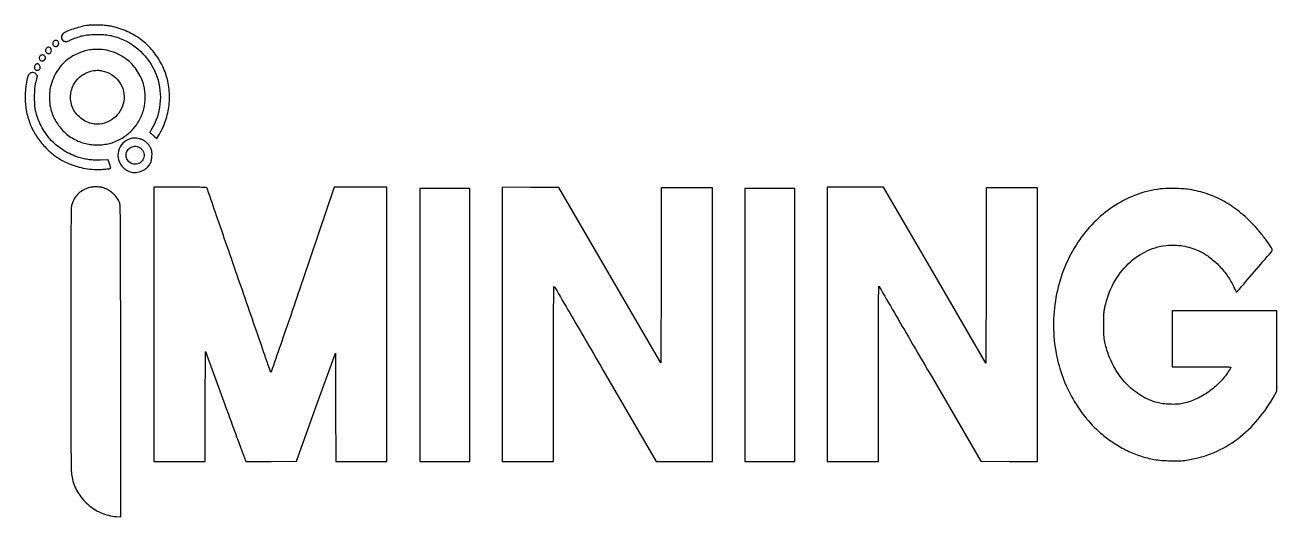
# Model space of a CAD drawing. Extents: x 168 to 2295, y 245 to 1081.
import ezdxf

# ---------------------------------------------------------------- set-up
doc = ezdxf.new("R2010")
doc.units = 0

msp = doc.modelspace()

# ---------------------------------------------------------------- linework, layer by layer
for points in [[(275.176274, 1079.995885, 0.025047), (264.596202, 1077.960783, 0.016667), (252.701911, 1074.624779, 0.016561), (241.7062, 1070.736487, 0.044372), (234.276837, 1067.039882, 0.117329), (231.146776, 1063.918719, 0.140109), (230.020026, 1059.922579, 0.14771), (231.192453, 1056.090124, 0.134718), (234.325753, 1053.381701, 0.056383), (236.552716, 1052.613126, 0.104087), (238.459516, 1052.589771, 0.047635), (241.071519, 1053.370301, 0.004549), (247.217874, 1055.930436, -0.016347), (257.736249, 1060.02322, -0.030302), (266.543898, 1062.534985, -0.030131), (275.623821, 1063.97214, -0.015963), (287, 1064.71045, -0.020177), (298.905532, 1064.621589, -0.027554), (309.57407, 1063.519828, -0.028856), (319.657783, 1061.310437, -0.025937), (329.794426, 1057.892045, -0.108328), (368.333701, 1031.923929, -0.108921), (392.382446, 992.261494, -0.109398), (397.464508, 946.309902, -0.110117), (382.642652, 902.629312, 0.00679), (380.84253, 899.577335, 0.083655), (380.377976, 898.314103, 0.226899), (380.598237, 897.488655, 0.088628), (381.534049, 896.721007, -0.035212), (382.513814, 896.078257, -0.007754), (384.095623, 894.834042, -0.00803), (385.882753, 893.334649, -0.007646), (387.650646, 891.754375), (391.913125, 887.825358), (395.624148, 893.62662, 0.016373), (397.322811, 896.484007, 0.007152), (399.395908, 900.377181, 0.007069), (401.481642, 904.577855, 0.009372), (403.252961, 908.460801, 0.053744), (411.37998, 934.561882, 0.055113), (413.663787, 961.571937, 0.055527), (409.99474, 988.244288, 0.056143), (400.550216, 1013.350204, 0.055615), (385.194607, 1036.630331, 0.057217), (365.21597, 1055.705817, 0.056951), (341.343686, 1069.827661, 0.054177), (314.5, 1078.490461, 0.029115), (306.059999, 1079.728945, 0.012306), (294.626946, 1080.448752, 0.012206), (283.269678, 1080.606094, 0.032359)], [(204.654988, 1041.171259, 0.085798), (203.488322, 1039.328415, 0.095846), (203.066823, 1037.271323, 0.099518), (203.446835, 1035.267185, 0.10024), (204.571429, 1033.571429, 0.140036), (207.229109, 1032.094807, 0.167809), (210.061528, 1032.389427, 0.159721), (212.206475, 1034.399421, 0.125935), (213, 1037.5, 0.123214), (212.20969, 1040.658367, 0.168045), (210.073717, 1042.638008, 0.177539), (207.266608, 1042.815192, 0.137571)], [(217.834423, 1053.611132, 0.128809), (216.143316, 1052.138322, 0.109077), (215.259939, 1049.931654, 0.109165), (215.388101, 1047.559663, 0.1292), (216.517138, 1045.62572, 0.171045), (219.680639, 1044.110869, 0.17318), (223.075991, 1044.924456, 0.17244), (225.197825, 1047.709042, 0.169838), (225.10329, 1051.228326, 0.10041), (223.945189, 1053.061359, 0.123219), (222.236639, 1054.137237, 0.115039), (220.127783, 1054.322659, 0.079903)], [(193.440125, 1027.548963, 0.091063), (192.47434, 1025.254528, 0.127462), (192.555738, 1023.041719, 0.13109), (193.693306, 1021.190528, 0.099265), (195.720548, 1019.916148, 0.16817), (199.254799, 1019.809738, 0.170881), (202.070853, 1021.913496, 0.174064), (202.917043, 1025.283451, 0.173391), (201.428571, 1028.428571, 0.109546), (199.487967, 1029.664724, 0.115161), (197.242929, 1029.934618, 0.114343), (195.098066, 1029.182255, 0.106828)], [(282.851352, 1038.885775, 0.037455), (272.579341, 1037.259896, 0.033079), (262.215387, 1034.076759, 0.032198), (252.082485, 1029.448003, 0.031062), (242.5, 1023.507115, 0.049768), (232.162574, 1014.503665, 0.043791), (223.306349, 1003.2625, 0.042348), (216.28235, 990.2544, 0.039989), (211.39141, 976, 0.044395), (210.046326, 967.762703, 0.021576), (209.726356, 957.095491, 0.021574), (210.334034, 946.31325, 0.03962), (211.895873, 937.663497, 0.068715), (220.617276, 916.74759, 0.069414), (234.657016, 899.058116, 0.069804), (252.923033, 885.964399, 0.070804), (274, 878.480672, 0.035965), (284.284242, 877.157993, 0.027319), (295.654827, 877.142225, 0.027645), (306.751067, 878.351056, 0.041542), (316.187856, 880.728768, 0.060548), (335.487717, 890.07093, 0.065207), (351.455118, 903.574392, 0.065613), (363.329743, 920.653596, 0.06256), (370.609061, 940.5, 0.038016), (371.875529, 948.846132, 0.022344), (372.177708, 958.942935, 0.022315), (371.575883, 969.065606, 0.036763), (370.062869, 977.5, 0.040962), (365.787382, 989.866447, 0.037842), (359.459062, 1001.71956, 0.038328), (351.514933, 1012.330278, 0.04504), (342.42662, 1020.994217, 0.045081), (328.94614, 1029.852783, 0.049924), (314.538601, 1035.800581, 0.049674), (299.17381, 1038.795099, 0.043858)], [(176.17387, 998.300074, 0.158478), (172.872395, 993.083848, 0.021201), (170.156351, 980.185402, 0.024841), (168.441261, 965.39865, 0.030493), (168.374074, 951.5, 0.042728), (171.477224, 929.721749, 0.04552), (178.209065, 909.265124, 0.045627), (188.513772, 890.406312, 0.043321), (202.227764, 873.373171, 0.012782), (209.315041, 866.351027, 0.021898), (215.617501, 860.918171, 0.022456), (222.25745, 856.150347, 0.014328), (230.366816, 851.187603, 0.030186), (243.131241, 844.86073, 0.030198), (256.562927, 840.117855, 0.029701), (270.681982, 836.965284, 0.027184), (285.5, 835.389527, 0.018069), (293.641547, 835.26369, 0.012287), (302.898977, 835.682884, 0.00618), (311.662486, 836.404723, 0.174452), (313.694718, 837.361385, 0.261561), (313.777406, 837.65587, 0.003145), (313.278735, 839.657095, 0.008406), (312.637878, 841.997146, 0.005277), (311.81392, 844.711884), (309.602211, 851.731471), (296.324243, 851.224804, -0.015439), (285.9103, 851.149154, -0.024416), (277.007191, 851.795174, -0.025691), (268.545884, 853.270519, -0.019812), (259.5, 855.712003, -0.061803), (234.453768, 867.098405, -0.064996), (213.420595, 884.105159, -0.064498), (197.331706, 906.068655, -0.05935), (186.819424, 932.022051, -0.018238), (185.594099, 937.259646, -0.025678), (184.915364, 942.007407, -0.018041), (184.593183, 947.905159, -0.004573), (184.503469, 957.5, -0.004846), (184.59498, 967.144506, -0.017893), (184.929585, 973.226173, -0.023851), (185.640827, 978.330926, -0.014681), (186.938442, 984.25912), (189.376883, 994.018241), (187.3391, 996.75912, 0.10519), (185.027925, 998.793851, 0.094055), (181.994815, 999.814857, 0.095488), (178.838486, 999.64662, 0.112604)], [(186.222506, 1013.443296, 0.121894), (184.774011, 1011.78239, 0.088024), (184.047174, 1009.424417, 0.090171), (184.183385, 1007.013846, 0.138143), (185.2, 1005.2, 0.082665), (185.844671, 1004.739331, 0.03742), (186.81125, 1004.3525, 0.035729), (187.916514, 1004.088514, 0.040779), (189, 1004, 0.074039), (191.187823, 1004.325755, 0.126648), (192.75458, 1005.281112, 0.124082), (193.685447, 1006.890553, 0.069479), (194, 1009.143296, 0.116018), (193.565908, 1010.988913, 0.061238), (192.260592, 1012.96256, 0.062438), (190.574721, 1014.500155, 0.154901), (189, 1015, 0.116516), (188.671438, 1014.922381, 0.01172), (187.955179, 1014.542718, 0.014201), (187.114203, 1014.039472, 0.010842)], [(298.566341, 1002.924296, -0.096058), (315.14476, 996.477555, -0.096541), (328.078164, 984.310319, -0.097613), (335.397591, 968.300717, -0.100665), (335.981918, 950.892796, -0.093125), (330.033814, 934.739138, -0.092874), (318.624242, 921.82823, -0.093478), (303.384229, 913.98261, -0.095821), (286.469943, 912.320576, -0.07333), (275.743151, 914.940015, -0.057289), (265.209542, 920.699456, -0.057109), (256.223895, 928.72316, -0.071633), (250.06514, 938.026182, -0.122301), (245.602251, 960.229053, -0.127265), (252.163521, 981.575969, -0.125326), (268.369244, 997.292559, -0.116576), (290.566341, 1003.883097, -0.036545), (291.72464, 1003.863934, -0.007421), (293.768706, 1003.649672, -0.007788), (296.143109, 1003.327514, -0.007228)], [(347.950561, 887.686323, 0.127402), (334.431155, 879.824113, 0.136298), (326.847703, 866.569798, 0.137234), (327.212447, 851.37498, 0.129849), (335.380229, 838.201718, 0.086145), (344.171961, 832.370223, 0.094928), (354.120485, 830.09838, 0.094006), (364.282553, 831.657515, 0.08271), (373.684668, 836.852009, 0.051082), (378.036495, 841.087624, 0.063315), (381.086362, 845.841713, 0.059727), (382.968262, 851.43385, 0.039151), (383.830656, 858.185262, 0.01273), (383.93211, 862.533448, 0.039819), (383.693492, 865.446712, 0.046541), (383.021042, 868.0334, 0.022731), (381.715104, 871.185262, 0.035628), (379.025955, 875.998637, 0.04807), (375.903832, 879.885046, 0.04987), (372.19619, 882.997158, 0.042917), (367.760038, 885.495211, 0.038369), (362.717575, 887.337988, 0.040901), (357.559182, 888.34031, 0.042876), (352.549626, 888.462874, 0.053066)], [(364.03472, 871.975278, -0.048361), (365.408271, 870.78166, -0.025442), (366.879958, 869.062011, -0.02506), (368.220678, 867.130902, -0.035087), (369.202595, 865.274905, -0.155822), (370.189228, 856.116294, -0.157353), (365.676301, 848.123315, -0.154676), (357.269445, 844.188741, -0.150214), (348.019933, 845.751554, -0.146396), (342.04351, 851.389985, -0.135266), (339.912781, 859.568448, -0.135273), (342.272252, 867.683557, -0.146417), (348.404537, 873.151225, -0.064095), (352.359965, 874.415573, -0.064204), (356.504301, 874.636002, -0.065334), (360.503565, 873.802063, -0.070797)], [(278.165676, 804.524351, 0.064005), (267.884928, 800.767625, 0.069996), (259.229583, 794.615373, 0.068882), (252.501899, 786.219616, 0.059135), (247.883996, 775.875102, 0.070734), (246.649402, 768.249027, 0.002785), (246.260593, 739.862184, 0.001915), (246.042525, 689.117716, 0.000132), (246.013137, 545.660906, 0.000132), (246.059661, 401.041367, 0.001956), (246.287319, 350.416097, 0.003974), (246.73775, 322.882208, 0.044821), (247.977676, 312.042151, 0.081953), (257.530698, 287.192201, 0.078934), (274.655528, 266.362461, 0.078926), (297.394129, 251.8634, 0.08191), (323.217292, 245.361501), (331.01841, 244.710913), (330.759205, 509.605456, 0.000102), (330.553717, 683.433892, 0.001728), (330.276455, 740.689675, 0.00212), (329.874339, 772.758598, 0.094106), (328.521025, 779.285819, 0.054923), (324.452733, 786.700452, 0.046117), (318.648671, 793.539255, 0.046371), (311.729036, 799.160306, 0.057323), (304.347575, 802.95658, 0.045384), (298.492398, 804.575762, 0.02983), (291.544403, 805.40967, 0.029598), (284.455809, 805.41414, 0.041012)], [(387, 572), (387, 339), (430.494873, 339), (473.989747, 339), (474.244873, 432.48106), (474.5, 525.96212), (505.912668, 440.23106, 0.000082), (518.161479, 406.818664, 0.000119), (528.958229, 377.403836, 0.000057), (538.158181, 352.366641, 0.002158), (540.254235, 346.739446), (543.183133, 338.978892), (586.247981, 339.239446), (629.312828, 339.5), (662.406414, 431.132653), (695.5, 522.765307), (695.755207, 430.882653), (696.010413, 339), (739.505207, 339), (783, 339), (783, 572), (783, 805), (738.25, 804.988145), (693.5, 804.976289), (640.013818, 647.524326, -0.000501), (619.453955, 587.19891, -0.000839), (602.034748, 536.533562, -0.000032), (586.249552, 490.879599, -0.558003), (585.831621, 490.786182, -0.109896), (585.412942, 491.463187, -0.000015), (569.627017, 536.821566, -0.000402), (552.20461, 587.016938, -0.000243), (531.644398, 646.5, 0.000043), (511.086195, 706.054332, 0.00007), (493.665431, 756.482813, 0.000005), (477.996118, 801.819123, 0.009904), (477.469607, 803.25, 0.282082), (476.043938, 804.330489, 0.015069), (470.128029, 804.736448, 0.00884), (459.402817, 804.958475, 0.000755), (431.893011, 805), (387, 805)], [(979, 572.009604), (979, 339), (1022.5, 339), (1066, 339), (1066, 488.214286, -0.000282), (1066.046128, 569.959662, -0.002006), (1066.249812, 609.58883, -0.000726), (1066.526113, 635.647001, -0.678267), (1067.352071, 635.964286, -0.054307), (1068.308411, 634.671931, -0.000028), (1093.50032, 591.528571, -0.00039), (1121.488501, 543.504085, -0.000238), (1154.468733, 486.75), (1240.233323, 339), (1288.116662, 339), (1336, 339), (1336, 571.5), (1336, 804), (1292.503268, 804), (1249.006535, 804), (1248.753268, 655.181878), (1248.5, 506.363757), (1161.895697, 655.431878), (1075.291395, 804.5), (1027.145697, 804.759604), (979, 805.019208)], [(1531, 572), (1531, 339), (1574.5, 339), (1618, 339), (1618, 488.166667, -0.000471), (1618.053859, 545.314449, -0.000792), (1618.220313, 593.298454, -0.000036), (1618.441504, 636.465884, -0.663713), (1618.75, 636.594027, -0.066222), (1619.273696, 635.919708, -0.00001), (1644.574812, 592.544792, -0.00025), (1672.53965, 544.546019, -0.000151), (1705.611061, 487.67736), (1791.722121, 339.5), (1839.861061, 339.240396), (1888, 338.980792), (1888, 571.490396), (1888, 804), (1844.503268, 804), (1801.006535, 804), (1800.753268, 654.980362), (1800.5, 505.960724), (1713.640051, 655.480362), (1626.780103, 805), (1578.890051, 805), (1531, 805)], [(2091.5, 801.416468, 0.056309), (2052.778605, 790.878488, 0.052525), (2016.40028, 771.792933, 0.05119), (1983.966752, 745.002041, 0.04822), (1956.920385, 711.674273, 0.048915), (1934.686138, 669.74854, 0.047007), (1920.660942, 623.743923, 0.046558), (1915.385189, 575.49856, 0.04606), (1919.092365, 526.931193, 0.041588), (1929.356296, 486.961987, 0.041547), (1946.095641, 449.228833, 0.042341), (1968.474387, 415.457351, 0.047225), (1995.5, 387.262636, 0.029576), (2016.01031, 371.571589, 0.032029), (2037.706971, 358.862596, 0.032816), (2060.333886, 349.289787, 0.03462), (2083.621434, 342.959579, 0.026901), (2095.583741, 341.244386, 0.012956), (2111.046314, 340.273421, 0.012959), (2126.55349, 340.104613, 0.026634), (2138.665136, 340.932966, 0.063245), (2182.881999, 352.12286, 0.060718), (2223.564186, 374.109097, 0.058289), (2259.165064, 406.175064, 0.050543), (2288.379996, 447.085056), (2295, 458.670113), (2295, 526.835056), (2295, 595), (2206, 595), (2117, 595), (2117, 547.5), (2117, 500), (2167.106989, 500, -0.000699), (2196.899806, 499.958328, -0.007342), (2209.096227, 499.745103, -0.009898), (2215.980012, 499.387108, -0.503398), (2216.602861, 498.407456, -0.0462), (2216.120617, 497.431022, -0.00406), (2214.656479, 495.091513, -0.005293), (2212.854554, 492.328558, -0.004094), (2210.835043, 489.355479, -0.048016), (2195.536672, 471.222871, -0.044653), (2176.707212, 455.847106, -0.045245), (2155.720434, 444.242746, -0.052698), (2134.019464, 437.30644, -0.041605), (2124.91331, 436.200039, -0.019209), (2112.971153, 436.207998, -0.01924), (2100.94231, 437.14277, -0.037522), (2091.5, 438.968899, -0.069096), (2065.047493, 450.278475, -0.060873), (2041.391278, 468.774676, -0.058249), (2022.000518, 493.288202, -0.053467), (2008.121949, 522.311593, -0.01819), (2004.360123, 534.351471, -0.028721), (2002.115429, 544.932987, -0.025993), (2000.966067, 556.430519, -0.011916), (2000.606885, 571.5, -0.004007), (2000.695763, 582.589716, -0.014205), (2001.011777, 589.696668, -0.019737), (2001.662702, 595.467922, -0.015291), (2002.809826, 601.688407, -0.069702), (2017.583187, 641.895264, -0.077891), (2042.440338, 674.813512, -0.082568), (2074.782227, 697.120486, -0.092827), (2111.317309, 706.601748, -0.036334), (2124.577301, 706.55071, -0.030597), (2138.490165, 704.623264, -0.030535), (2152.096051, 701.005447, -0.035728), (2164.438394, 695.897927, -0.047798), (2181.524468, 685.202182, -0.039394), (2197.501962, 670.800191, -0.03892), (2211.220463, 653.85875, -0.043519), (2221.578668, 635.593654, 0.006488), (2223.133992, 632.305928, 0.010272), (2224.560534, 629.534689, 0.00456), (2225.827176, 627.243713, 0.267063), (2226.223151, 627.009209, 0.22207), (2227.471992, 627.573382, 0.000109), (2256.761189, 661.70329, 0.000181), (2285.724739, 695.493327, 0.119408), (2286.827137, 697.660415, 0.212579), (2286.000721, 702.051453, 0.007967), (2276.015768, 716.011627, 0.014889), (2264.529481, 730.611703, 0.018882), (2253.034386, 743.350271, 0.035267), (2227.813626, 765.848279, 0.042833), (2201.195143, 782.995807, 0.044548), (2172.984161, 794.844642, 0.044086), (2143.022045, 801.55997, 0.022945), (2131.573418, 802.5526, 0.010848), (2116.748141, 802.832972, 0.010757), (2102.128592, 802.477662, 0.026857)]]:
    msp.add_lwpolyline(points, format="xyb", close=True)
for points in [[(839, 571), (839, 339), (881.5, 339), (924, 339), (924, 571), (924, 803), (881.5, 803), (839, 803)], [(1391, 571), (1391, 339), (1433.5, 339), (1476, 339), (1476, 571), (1476, 803), (1433.5, 803), (1391, 803)]]:
    msp.add_lwpolyline(points, close=True)

doc.saveas('drawing.dxf')
